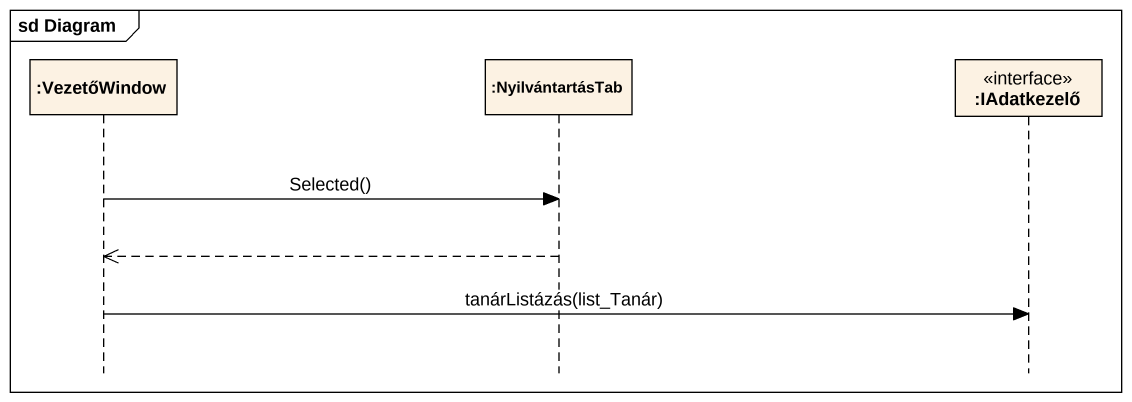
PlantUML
@startuml
mainframe sd Diagram
hide footbox
participant ":VezetőWindow" as VezetőWindow
participant ":NyilvántartásTab" as NyilvántartásTab
participant ":IAdatkezelő" as IAdatkezelő <<interface>>

VezetőWindow -> NyilvántartásTab : Selected()
NyilvántartásTab -->> VezetőWindow
VezetőWindow -> IAdatkezelő : tanárListázás(list_Tanár)
@enduml
